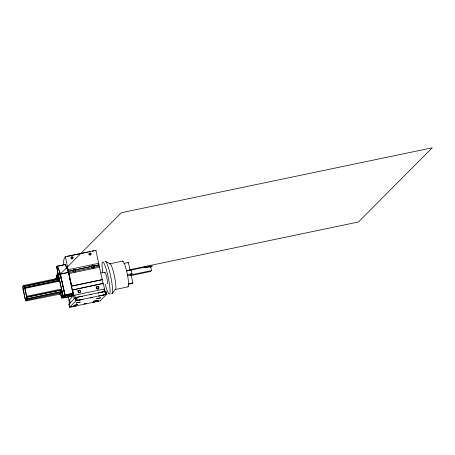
<?xml version="1.0" encoding="UTF-8"?>
<svg xmlns="http://www.w3.org/2000/svg" width="455" height="455" viewBox="0 0 455 455"><rect width="100%" height="100%" fill="white"/><g stroke="black" fill="none" stroke-linecap="round" stroke-linejoin="round"><path stroke-width="0.68" d="M23.023 289.534L24.985 298.452M61.431 279.37L61.141 278.073M56.727 266.715L58.246 274.32M56.693 275.099L57.25 278.938M56.687 275.11L57.364 278.926M57.324 266.238L60.418 274.28L64.991 294.891C66.203 296.802 62.073 297.473 62.961 295.346L58.064 273.842M65.019 296.25L60.066 273.387M73.147 294.556L68.523 272.42L58.405 274.786M23.905 285.41L22.949 286.354L23.33 288.902L23.029 289.499L22.767 286.644L23.887 285.416L57.666 278.363L58.536 280.61L24.53 287.879M23.29 289.152L25.093 298.105L26.117 300.92L60.674 293.958C61.908 294.158 63.239 290.643 61.118 291.763L60.555 289.209L26.731 296.268L26.458 297.342L26.834 299.748M23.751 285.757C24.524 289.135 24.928 287.941 23.95 285.427M26.504 296.341L24.576 287.873M61.266 279.342L61.203 278.756M64.092 291.405L63.802 290.08M56.733 266.704L58.109 274.337M63.239 296.609L58.331 274.53M65.287 296.222L63.615 297.86L71.492 296.239L73.255 294.396L65.099 296.103L73.261 294.266L68.267 271.351L73.335 270.236L68.267 271.351M25.105 298.611C25.821 300.385 27.539 302.888 26.794 296.256L24.82 287.679M62.312 294.51C62.875 298.207 62.864 293.623 62.5 294.322M69.86 279.973L69.843 279.541M65.298 296.194L60.39 274.183M61.118 291.763L60.896 292.923L60.555 289.209M56.932 275.918C57.597 280.03 57.666 275.116 57.313 275.821M58.223 274.911L57.831 275.218L58.2 276.674L58.53 276.231L58.246 274.934L58.308 276.515M62.733 295.864L62.369 294.22M57.091 276.014L57.398 277.431M57.518 277.374L57.176 275.736M58.422 276.464L58.075 274.809M62.147 294.425L62.506 296.091M61.601 297.001L61.226 295.471L61.47 295.141L61.624 297.001L61.925 296.535L61.63 295.25M58.03 278.699L58.32 280.092M58.359 280.081L58.086 278.722M27.141 299.964L26.828 299.794L25.895 300.755M61.436 295.136L61.579 296.58L61.92 296.643M68.495 274.342L68.478 273.887M57.29 266.209L65.287 264.4L68.358 272.329L60.509 273.967L57.449 266.05L56.613 266.886M58.024 273.813L59.906 273.284M63.677 297.564L63.615 297.86L65.099 296.103M93.906 250.915L92.251 251.223M112.157 293.458L115.53 289.408M102.392 279.563L71.606 286.121L102.233 279.728L99.247 266.135L93.957 267.295A1.246 1.234 44.9 0 0 93.696 266.044L98.968 264.884L95.937 250.278L65.31 256.671L63.939 259.509A70.394 9.635 78.2 0 0 63.234 264.827M95.607 250.648L95.937 250.278M65.037 295.124L63 295.602M65.116 295.983L63.074 296.41M73.187 293.458L65.031 295.159M57.341 266.283L65.497 264.577L68.523 272.42M58.081 273.893L60.105 273.432M63.37 296.848C64.309 299.384 59.923 296.211 61.766 298.088L71.418 296.131L71.31 295.34M56.596 275.252L58.126 273.654L58.445 274.399L60.378 274.143M52.564 281.884L121.394 212.707L432.25 147.801L358.432 221.989L129.641 269.764M57.319 277.584L57.603 277.243M58.229 276.668L58.507 276.333M57.666 278.363L57.967 278.056C60.401 277.061 58.337 279.819 58.012 278.079M75.354 269.872L91.682 266.408L75.354 269.872A1.246 1.234 44.9 0 1 75.615 271.129L91.899 267.728A1.246 1.234 44.9 0 1 91.609 266.476M63.069 296.552L61.635 297.991L63.222 296.654M93.696 266.044L98.968 264.884M65.008 296.279L63.575 297.724L63.16 297.041M103.279 283.391L72.459 289.977L103.279 283.391L104.513 288.965L73.886 295.358L68.984 300.283L68.079 296.211M99.247 266.135L98.894 264.958M71.492 296.239L73.136 294.584M100.197 300.8L70.326 307.131L69.598 307.199L68.904 304.116L75.433 297.61L105.941 291.251L106.635 294.328L100.208 300.789M69.581 307.182L76.116 300.675L106.618 294.317M127.912 262.945L128.367 262.489L130.175 270.662M130.102 275.582L132.041 273.637L131.188 269.804L126.496 270.788M130.932 274.075L132.894 282.93L132.445 283.385L128.418 284.227M149.735 266.829L150.565 265.993L151.589 270.589L150.753 271.425L130.983 275.554M150.571 267.261L151.27 266.556L145.31 267.802M90.238 297.843L92.228 297.399M92.223 297.433L90.244 297.866M82.162 296.319L81.826 296.438M98.769 296.046L104.485 294.829L98.781 296.074M92.541 302.308L98.257 301.096M98.252 301.13L92.581 302.342M73.841 295.409C76.645 294.175 73.812 303.701 73.824 295.42M23.882 286.167L57.927 279.034M24.035 286.661L58.041 279.546M24.786 288.402L58.797 281.287L58.229 278.733M26.697 298.673L60.703 291.558M26.811 299.18L60.816 292.07M103.609 291.877L103.092 291.86M62.961 295.346L73.147 293.219M98.485 292.838L98.121 292.963L98.53 292.963M89.988 294.613L91.546 294.334L90.795 294.607M76.895 297.342L80.768 296.524M98.655 292.792L102.409 292.002M67.448 256.404L71.395 255.579M71.958 255.46L73.647 255.107M74.21 254.993L79.847 253.816M80.416 253.697L82.105 253.344M82.668 253.225L86.615 252.4M87.178 252.286L88.304 252.047M89.436 251.814L90.562 251.575M68.341 271.277L68.193 269.678L98.82 263.286M73.448 270.913L75.138 270.56M110.013 263.775L122.748 261.113M73.261 270.31A1.246 1.234 44.9 0 0 73.556 271.555L68.546 272.602L69.018 273.569L99.645 267.17M123.669 263.468L128.367 262.489M24.712 287.719L58.473 280.672M100.691 273.102L104.86 272.232M126.706 270.97L150.565 265.993M145.145 267.494L146.493 267.216M148.512 266.795L152.556 265.947M127.343 274.615L132.041 273.637M127.042 275.713L151.589 270.589M26.794 297.121L60.629 290.068M60.572 290.125L26.868 297.115M61.197 292.622L62.216 292.411M60.896 292.923L25.77 300.272M128.202 283.909L132.894 282.93M101.533 292.343L102.893 292.059M115.382 289.494L128.122 286.838M81.445 296.381L82.162 296.285M60.447 293.344L61.47 297.348M68.921 304.128L69.643 304.065M69.086 300.237C71.287 299.782 69.433 308.177 69.046 300.22M105.48 261.437L110.184 263.798M58.558 280.61L58.797 281.287M60.64 293.953L60.441 293.395M59.935 293.867L59.736 293.361M59.105 278.511L59.366 279.495M63.677 290.21L63.905 290.973M60.572 293.321L61.38 297.047M59.622 294.163L59.423 293.611M71.458 296.222L71.168 295.494M61.061 278.272L61.18 278.67M59.275 278.642L59.417 279.125M61.937 290.654L62.13 291.422M61.812 290.608L62.028 291.507M63.325 297.132L63.569 297.769L63.256 296.978M72.578 292.44L72.681 292.781M68.58 296.427L68.853 297.121L68.853 296.404M144.167 266.249L144.474 267.637M105.85 291.251L106.527 294.317M105.213 291.319L105.89 294.385M104.997 291.479C104.599 287.213 103.296 289.044 104.684 292.138M104.872 291.376L105.549 294.442M102.233 279.728L103.086 283.584M97.825 286.627L98.416 289.295M92.297 268.154L92.052 267.028A72.629 9.942 78.2 0 1 92.001 265.583M93.19 300.818L93.463 302.04M77.987 290.324L78.578 293.009M76.702 297.257L77.384 300.323M76.326 297.348L77.003 300.414M75.519 297.587L76.201 300.653M75.325 297.661L76.008 300.727M65.31 256.671L68.193 269.678M72.652 289.789L73.886 295.358M69.018 273.569L71.765 285.962M69.012 304.128L69.689 307.193M78.05 290.95A1.246 1.234 44.9 0 1 79.978 290.899A1.246 1.234 44.9 0 1 79.648 292.792M96.227 287.423A1.246 1.234 44.9 0 1 97.762 286.69A1.246 1.234 44.9 0 1 98.593 288.203A1.246 1.234 44.9 0 1 97.131 289.079M96.46 288.675A1.246 1.234 44.9 0 1 96.232 288.294M73.192 270.23A1.274 0.967 -21.1 0 1 74.313 269.28A1.274 0.967 -21.1 0 1 75.558 269.735M91.54 266.402A1.274 0.967 -21.1 0 1 92.655 265.453A1.274 0.967 -21.1 0 1 93.906 265.908M94.174 267.221A1.257 0.796 -5.3 0 1 93.218 267.995A1.257 0.796 -5.3 0 1 91.853 267.711M75.826 271.055A1.257 0.796 -5.3 0 1 74.87 271.823A1.257 0.796 -5.3 0 1 73.505 271.538M70.474 296.063A11.17 1.53 78.2 0 1 69.456 296.421M70.986 258.241A0.984 0.973 44.9 0 1 71.827 256.995A0.984 0.973 44.9 0 1 72.897 258.076A0.984 0.973 44.9 0 1 71.651 258.906M88.947 253.935A0.984 0.973 44.9 0 1 90.443 253.424A0.984 0.973 44.9 0 1 90.477 255.01M89.362 255.039A0.984 0.973 44.9 0 1 88.947 254.487M91.648 267.762A1.246 1.234 44.9 0 1 92.012 265.947A1.246 1.234 44.9 0 1 93.775 266.55A1.246 1.234 44.9 0 1 92.991 268.217M92.291 268.211A1.246 1.234 44.9 0 1 92.126 268.149M73.551 271.84A1.246 1.234 44.9 0 1 73.369 270.014A1.246 1.234 44.9 0 1 75.206 270.031A1.246 1.234 44.9 0 1 75.041 271.857M61.118 290.062A5.255 0.717 78.2 0 1 61.112 290.273M104.656 272.681A5.915 0.808 78.2 0 1 106.811 277.618A5.915 0.808 78.2 0 1 107.005 283.613M102.767 272.369A16.425 2.247 78.2 0 1 104.764 265.026A16.425 2.247 78.2 0 1 110.076 290.637A16.425 2.247 78.2 0 1 105.224 284.238M104.923 261.75A16.425 2.247 78.2 0 1 110.832 277.101A16.425 2.247 78.2 0 1 111.503 293.361M109.74 264.048A13.138 1.797 78.2 0 1 114.467 276.327A13.138 1.797 78.2 0 1 115.001 289.334M122.48 261.386A13.138 1.797 78.2 0 1 127.207 273.665A13.138 1.797 78.2 0 1 127.741 286.678M56.915 266.977L57.518 269.411L56.915 266.931M57.102 267.079L57.637 269.224L57.102 267.079M60.68 290.802L60.981 292.104L60.68 290.802M73.767 305.419L77.868 304.52L73.778 305.402M76.184 302.985L80.29 302.086L76.195 302.967M94.151 301.159L98.252 300.266L94.162 301.147M96.568 298.73L100.674 297.832L96.568 298.73M84.198 303.917L86.183 303.508L84.198 303.917M77.14 300.556L82.85 299.373L77.14 300.556M70.906 306.818L76.616 305.641L70.906 306.818M78.135 291.723A1.246 1.234 44.9 0 0 80.211 292.298A1.246 1.234 44.9 0 0 79.648 290.222A1.246 1.234 44.9 0 0 78.135 291.723M96.477 287.896A1.246 1.234 44.9 0 0 98.559 288.47A1.246 1.234 44.9 0 0 97.99 286.388A1.246 1.234 44.9 0 0 96.477 287.896M71.19 258.002A0.984 0.973 44.9 0 0 72.828 258.457A0.984 0.973 44.9 0 0 72.385 256.819A0.984 0.973 44.9 0 0 71.19 258.002M89.157 254.254A0.984 0.973 44.9 0 0 90.795 254.709A0.984 0.973 44.9 0 0 90.346 253.065A0.984 0.973 44.9 0 0 89.157 254.254"/></g></svg>
